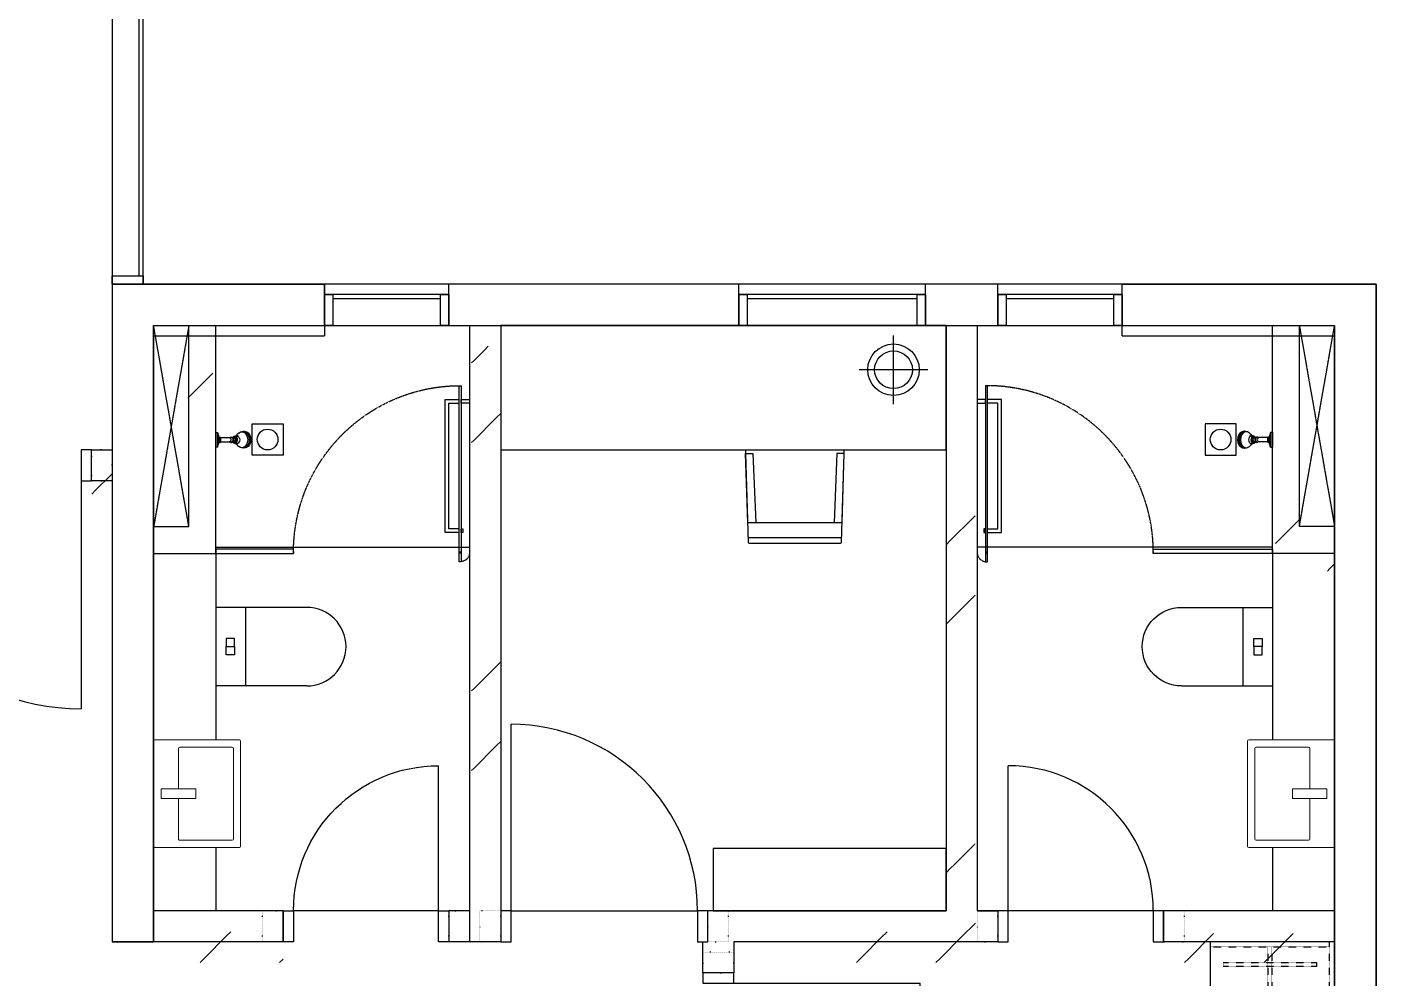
# Model space of a CAD drawing. Header units: millimetres. Extents: x -12551121 to 353735, y 112272 to 285506.
# Drawn here: x 115231 to 121742, y 142701 to 147293 of the extents above; entities that cross this region are included whole.
import ezdxf

# ---------------------------------------------------------------- set-up
doc = ezdxf.new("R2010")
doc.units = ezdxf.units.MM
doc.header["$MEASUREMENT"] = 0
for name, pattern in [('TYPE D2$0$TYPE D2$0$DOT2', [3.175, 0, -3.175]), ('TYPE D2$0$TYPE D2$0$HIDDEN', [0.375, 0.25, -0.125]), ('TYPE D2$0$TYPE D2$0$TYPE A_450SQFT$0$ABOVE', [0.4, 0.2, -0.2]), ('TYPE D2$0$TYPE D2$0$TYPE D_662SQFT$0$DASHED2', [9.525, 6.35, -3.175])]:
    doc.linetypes.add(name, pattern=pattern)
for name, color, linetype in [('AM-WINDOW', 4, 'Continuous'), ('SHEARWALL L9-L28', 4, 'Continuous'), ('TYPE D2$0$TYPE D2$0$AM-BWK', 1, 'Continuous'), ('TYPE D2$0$TYPE D2$0$AM-DOOR', 4, 'Continuous'), ('TYPE D2$0$TYPE D2$0$AM-DROP LINE', 7, 'Continuous'), ('TYPE D2$0$TYPE D2$0$AM-FURNITURE', 9, 'Continuous'), ('TYPE D2$0$TYPE D2$0$AM-LOW WALL', 2, 'Continuous'), ('TYPE D2$0$TYPE D2$0$AM-RC-BEAM-SLAB-WALL', 3, 'Continuous'), ('TYPE D2$0$TYPE D2$0$AM-SANITARY', 4, 'Continuous'), ('TYPE D2$0$TYPE D2$0$AM-TILES HATCH', 8, 'Continuous'), ('TYPE D2$0$TYPE D2$0$AM-VOID', 8, 'TYPE D2$0$TYPE D2$0$HIDDEN'), ('TYPE D2$0$TYPE D2$0$AM-WINDOW', 4, 'Continuous'), ('TYPE D2$0$TYPE D2$0$TYPE D_662SQFT$0$A-_DOOR----_E-', 32, 'Continuous')]:
    doc.layers.add(name, color=color, linetype=linetype)
for name, color, linetype, lineweight in [('TYPE D2$0$TYPE D2$0$AM-SANI', 4, 'Continuous', 9), ('WALL-FILL-1', 9, 'Continuous', 9), ('WALL-FILL-2', 7, 'Continuous', 9)]:
    doc.layers.add(name, color=color, linetype=linetype, lineweight=lineweight)
pattern_1 = [(45, (4847680.4, 2641064.6), (-791.9596, 791.9596), []), (45, (4847680.4, 2642264.6), (-791.9596, 791.9596), [])]

# ---------------------------------------------------------------- blocks, each defined once
blk = doc.blocks.new('*U163')
at = {"color": 1}
for points in [[(280583.8, 238596.5), (280623.8, 238596.5), (280623.8, 238746.5), (280583.8, 238746.5)], [(280583.8, 238746.5), (282083.8, 238746.5), (282083.8, 238596.5), (280583.8, 238596.5)], [(282043.8, 238596.5), (282083.8, 238596.5), (282083.8, 238746.5), (282043.8, 238746.5)]]:
    blk.add_lwpolyline(points, close=True, dxfattribs=at)
blk.add_lwpolyline([(280623.8, 238726.5), (282043.8, 238726.5)], dxfattribs=at)
blk = doc.blocks.new('*U104')
blk.add_line((50, 75), (50, 975))
for points in [[(0, -75), (50, -75), (50, 75), (0, 75)], [(950, -75), (1000, -75), (1000, 75), (950, 75)]]:
    blk.add_lwpolyline(points, close=True)
blk.add_arc((50, 75), 900, 0, 90)
at = {"layer": 'DefPoints', "linetype": 'TYPE D2$0$TYPE D2$0$DOT2'}
for points in [[(-100, -75), (0, -75), (0, 75), (-100, 75)], [(1000, -75), (1100, -75), (1100, 75), (1000, 75)]]:
    blk.add_lwpolyline(points, close=True, dxfattribs=at)
blk = doc.blocks.new('*U105')
blk.add_line((50, 75), (50, 775))
for points in [[(0, -75), (50, -75), (50, 75), (0, 75)], [(750, -75), (800, -75), (800, 75), (750, 75)]]:
    blk.add_lwpolyline(points, close=True)
blk.add_arc((50, 75), 700, 0, 90)
at = {"layer": 'DefPoints', "linetype": 'TYPE D2$0$TYPE D2$0$DOT2'}
for points in [[(-100, -75), (0, -75), (0, 75), (-100, 75)], [(800, -75), (900, -75), (900, 75), (800, 75)]]:
    blk.add_lwpolyline(points, close=True, dxfattribs=at)
blk = doc.blocks.new('TYPE D2$0$TYPE D2$0$TYPE A_450SQFT$0$A$C52870461')
at = {"layer": 'TYPE D2$0$TYPE D2$0$AM-SANITARY'}
for points in [[(-188.9, 456.7), (-188.9, 1.5)], [(190.3, 440.4), (190.3, 1.5)], [(-188.9, 145), (190.3, 145)], [(-188.9, 1.5), (190.3, 1.5)]]:
    blk.add_lwpolyline(points, dxfattribs=at)
for points in [[(-39.3, 51.5), (0.7, 51.5), (0.7, 91.5), (-39.3, 91.5)], [(40.7, 51.5), (0.7, 51.5), (0.7, 91.5), (40.7, 91.5)]]:
    blk.add_lwpolyline(points, close=True, dxfattribs=at)
blk.add_arc((0.7, 440.4), 189.6, 0, 180, dxfattribs=at)
blk = doc.blocks.new('TYPE D2$0$TYPE D2$0$SH_1')
for p, q in [((-41, 133.4), (-41, 136.2)), ((-39, 126.3), (-39, 133.4)), ((-17.5, 91.4), (-17.5, 103)), ((-12.5, 73.3), (-12.5, 76.8)), ((-10.5, 66.2), (-12.3, 71.6)), ((-10.5, 23), (-10.5, 66.2)), ((-10, 82.1), (-10, 86.7)), ((10, 82.1), (10, 86.7)), ((10.5, 66.2), (12.3, 71.6)), ((10.5, 23), (10.5, 66.2)), ((12.5, 73.3), (12.5, 76.8)), ((17.5, 91.4), (17.5, 103)), ((-35, 9), (-12.5, 15)), ((-35, 0), (-35, 9)), ((-35, 9), (35, 9)), ((-35, 0), (35, 0)), ((-12.5, 21), (-10.5, 23)), ((-12.5, 15), (-12.5, 21)), ((-12.5, 15), (12.5, 15)), ((-10.5, 23), (10.5, 23)), ((-6, 15), (-6, 20)), ((6, 15), (6, 20)), ((12.5, 21), (10.5, 23)), ((12.5, 15), (12.5, 21)), ((35, 9), (12.5, 15)), ((35, 9), (35, 0))]:
    blk.add_line(p, q)
for centre, radius, start, end in [((46.1, 169.9), 98.1, 217.32337, 227.29745), ((-24, 100.7), 6.84, 18.88867, 71.20302), ((24, 100.7), 6.84, 108.79698, 161.11133), ((-46.1, 169.9), 98.1, 312.70255, 322.67663), ((-16.1, -23.8), 45, 77.05963, 85.44805), ((0, 2.5), 18.5, 71.07536, 108.92464), ((16.1, -23.8), 45, 94.55195, 102.94037)]:
    blk.add_arc(centre, radius, start, end)
at = {"extrusion": (0, 0, -1)}
for centre, major_axis, ratio, start_param, end_param in [((0, 133.4), (-41, 0), 0.707107, -0.313631, 3.455224), ((0, 126.3), (-39, 0), 0.707107, -0.613045, 3.754638), ((0, 136.2), (41, 0), 0.707107, 3.141593, 6.283185), ((0, 133.4), (39, 0), 0.707107, 3.141593, 6.283185), ((0, 141.1), (-39, 0), 0.707107, 0.204724, 2.936869), ((0, 108.6), (-25.5, 0), 0.707107, -0.814442, -0.642639), ((0, 91.4), (17.5, 0), 0.707107, 2.219365, 7.205413), ((0, 103), (17.5, 0), 0.707107, 3.141593, 6.283185), ((0, 89.7), (13.5, 0), 0.709219, 2.325333, 7.099445), ((0, 73.3), (12.5, 0), 0.707107, 2.873787, 6.550991), ((0, 76.8), (12.5, 0), 0.707107, 3.141593, 6.283185), ((0, 66.2), (10.5, 0), 0.673435, 3.141593, 6.283185), ((0, 86.7), (10, 0), 0.707107, 3.141593, 6.283185), ((0, 108.6), (-25.5, 0), 0.707107, 3.784232, 3.956034)]:
    blk.add_ellipse(centre, major_axis=major_axis, ratio=ratio, start_param=start_param, end_param=end_param, dxfattribs=at)
blk = doc.blocks.new('TYPE D2$0$TYPE D2$0$A$C43EC560F')
at = {"layer": 'TYPE D2$0$TYPE D2$0$AM-SANI'}
for p, q in [((0, 514), (0, 6)), ((414, 520), (6, 520)), ((120, 479), (120, 284)), ((379, 485), (126, 485)), ((385, 41), (385, 479)), ((420, 6), (420, 514)), ((37, 282), (37, 275.6)), ((39, 284), (201.7, 284)), ((203.7, 238), (203.7, 282)), ((37, 244.4), (37, 238)), ((39, 236), (201.7, 236)), ((70.1, 236), (71.6, 236)), ((120, 236), (120, 41)), ((126, 35), (379, 35)), ((6, 0), (414, 0))]:
    blk.add_line(p, q, dxfattribs=at)
blk.add_lwpolyline([(37, 275.6), (37, 244.4)], dxfattribs=at)
for centre, radius, start, end in [((6, 514), 6, 90, 180), ((126, 479), 6, 90, 180), ((379, 479), 6, 0, 90), ((414, 514), 6, 0, 90), ((39, 282), 2, 90, 180), ((201.7, 282), 1.99, 359.78647, 89.78486), ((39, 238), 2, 180, 270), ((201.7, 238), 1.99, 270.21514, 0.21353), ((6, 6), 6, 180, 270), ((126, 41), 6, 180, 270), ((379, 41), 6, 270, 0), ((414, 6), 6, 270, 0)]:
    blk.add_arc(centre, radius, start, end, dxfattribs=at)
for points in [[(70.6, 284), (70.9, 284), (71.4, 284), (72.7, 284), (74.5, 284), (76.5, 284), (78.3, 284), (79.4, 284), (79.7, 284)], [(70.6, 236), (70.9, 236), (71.4, 236), (72.7, 236), (74.5, 236), (76.5, 236), (78.3, 236), (79.4, 236), (79.7, 236)]]:
    blk.add_open_spline(points, degree=3, knots=[0, 0, 0, 0, 0.170042, 0.387138, 0.569985, 0.748798, 0.931358, 1, 1, 1, 1], dxfattribs=at)
blk = doc.blocks.new('*U106')
at = {"layer": 'TYPE D2$0$TYPE D2$0$TYPE D_662SQFT$0$A-_DOOR----_E-', "color": 9}
for p, q in [((0, 0), (0, -10)), ((850, 0), (850, -10))]:
    blk.add_line(p, q, dxfattribs=at)
at = {"layer": 'TYPE D2$0$TYPE D2$0$TYPE D_662SQFT$0$A-_DOOR----_E-', "color": 8}
for p, q in [((50, -5), (40, -5)), ((45, -10), (45, 0))]:
    blk.add_line(p, q, dxfattribs=at)
at = {"layer": 'TYPE D2$0$TYPE D2$0$TYPE D_662SQFT$0$A-_DOOR----_E-', "color": 4}
blk.add_lwpolyline([(50, -50), (50, 800), (40, 800), (40, -50), (50, -50)], dxfattribs=at)
at = {"layer": 'TYPE D2$0$TYPE D2$0$TYPE D_662SQFT$0$A-_DOOR----_E-', "color": 8}
for points in [[(40, 734), (0, 734), (0, 716), (40, 716), (40, 734)], [(50, 91), (118, 91), (118, 734), (50, 734)], [(50, 109), (100, 109), (100, 716), (50, 716)], [(40, 109), (32, 109), (32, 91), (40, 91), (40, 109)]]:
    blk.add_lwpolyline(points, dxfattribs=at)
at = {"layer": 'TYPE D2$0$TYPE D2$0$TYPE D_662SQFT$0$A-_DOOR----_E-', "color": 8, "linetype": 'TYPE D2$0$TYPE D2$0$TYPE D_662SQFT$0$DASHED2', "ltscale": 0.1}
blk.add_arc((45, -5), 805, 0, 90, dxfattribs=at)
at = {"layer": 'TYPE D2$0$TYPE D2$0$TYPE D_662SQFT$0$A-_DOOR----_E-', "color": 8, "linetype": 'TYPE D2$0$TYPE D2$0$TYPE D_662SQFT$0$DASHED2', "ltscale": 0.05}
blk.add_arc((45, -5), 45, 180, 270, dxfattribs=at)
blk = doc.blocks.new('*U49')
blk.add_line((50, 75), (50, 1175))
for points in [[(0, -75), (50, -75), (50, 75), (0, 75)], [(1150, -75), (1200, -75), (1200, 75), (1150, 75)]]:
    blk.add_lwpolyline(points, close=True)
blk.add_arc((50, 75), 1100, 0, 90)
at = {"layer": 'DefPoints', "linetype": 'TYPE D2$0$TYPE D2$0$DOT2'}
for points in [[(-100, -75), (0, -75), (0, 75), (-100, 75)], [(1200, -75), (1300, -75), (1300, 75), (1200, 75)]]:
    blk.add_lwpolyline(points, close=True, dxfattribs=at)
blk = doc.blocks.new('*U54')
for points in [[(280583.7531, 238596.4725), (280623.7531, 238596.4725), (280623.7531, 238746.4725), (280583.7531, 238746.4725)], [(280583.7531, 238746.4725), (281483.7531, 238746.4725), (281483.7531, 238596.4725), (280583.7531, 238596.4725)], [(281443.7531, 238596.4725), (281483.7531, 238596.4725), (281483.7531, 238746.4725), (281443.7531, 238746.4725)]]:
    blk.add_lwpolyline(points, close=True)
blk.add_lwpolyline([(280623.7531, 238726.4725), (281443.7531, 238726.4725)])
blk = doc.blocks.new('*U107')
for points in [[(280583.7531, 238596.4725), (280623.7531, 238596.4725), (280623.7531, 238746.4725), (280583.7531, 238746.4725)], [(280583.7531, 238746.4725), (281183.7531, 238746.4725), (281183.7531, 238596.4725), (280583.7531, 238596.4725)], [(281143.7531, 238596.4725), (281183.7531, 238596.4725), (281183.7531, 238746.4725), (281143.7531, 238746.4725)]]:
    blk.add_lwpolyline(points, close=True)
blk.add_lwpolyline([(280623.7531, 238726.4725), (281143.7531, 238726.4725)])
blk = doc.blocks.new('*U56')
at = {"layer": 'TYPE D2$0$TYPE D2$0$AM-FURNITURE', "linetype": 'TYPE D2$0$TYPE D2$0$TYPE A_450SQFT$0$ABOVE'}
for p, q in [((-235, 0), (-235, 575)), ((1715, 575), (1715, 0))]:
    blk.add_line(p, q, dxfattribs=at)
at = {"layer": 'TYPE D2$0$TYPE D2$0$AM-FURNITURE', "color": 251, "linetype": 'TYPE D2$0$TYPE D2$0$TYPE A_450SQFT$0$ABOVE'}
for p, q in [((-235, 297.5), (1715, 297.5)), ((-235, 277.5), (1715, 277.5))]:
    blk.add_line(p, q, dxfattribs=at)
at = {"layer": 'TYPE D2$0$TYPE D2$0$AM-FURNITURE', "flags": 128}
for points in [[(-260, 600), (-260, 0)], [(-260, 600), (1740, 600)], [(-260, 600), (1740, 600)], [(1740, 0), (1740, 600)], [(-260, 0), (1740, 0)]]:
    blk.add_lwpolyline(points, dxfattribs=at)
at = {"layer": 'TYPE D2$0$TYPE D2$0$AM-FURNITURE', "linetype": 'TYPE D2$0$TYPE D2$0$TYPE A_450SQFT$0$ABOVE', "flags": 128}
blk.add_lwpolyline([(1740, 575), (-260, 575)], dxfattribs=at)
at = {"layer": 'TYPE D2$0$TYPE D2$0$AM-FURNITURE', "color": 251, "linetype": 'TYPE D2$0$TYPE D2$0$TYPE A_450SQFT$0$ABOVE'}
for points in [[(-160, 512.8), (-140, 512.8), (-140, 62.2), (-160, 62.2)], [(-10, 512.8), (10, 512.8), (10, 62.2), (-10, 62.2)], [(115, 512.8), (135, 512.8), (135, 62.2), (115, 62.2)], [(190, 512.8), (210, 512.8), (210, 62.2), (190, 62.2)], [(290, 512.8), (310, 512.8), (310, 62.2), (290, 62.2)], [(415, 512.8), (435, 512.8), (435, 62.2), (415, 62.2)], [(490, 512.8), (510, 512.8), (510, 62.2), (490, 62.2)], [(590, 512.8), (610, 512.8), (610, 62.2), (590, 62.2)], [(715, 512.8), (735, 512.8), (735, 62.2), (715, 62.2)], [(790, 512.8), (810, 512.8), (810, 62.2), (790, 62.2)], [(890, 512.8), (910, 512.8), (910, 62.2), (890, 62.2)], [(1015, 512.8), (1035, 512.8), (1035, 62.2), (1015, 62.2)], [(1090, 512.8), (1110, 512.8), (1110, 62.2), (1090, 62.2)], [(1415, 512.8), (1395, 512.8), (1395, 62.2), (1415, 62.2)], [(1590, 512.8), (1570, 512.8), (1570, 62.2), (1590, 62.2)], [(1665, 512.8), (1645, 512.8), (1645, 62.2), (1665, 62.2)]]:
    blk.add_lwpolyline(points, close=True, dxfattribs=at)
blk = doc.blocks.new('TYPE D2')
at = {"layer": 'TYPE D2$0$TYPE D2$0$AM-BWK'}
for points in [[(2700, 3075), (2700, 3225), (2850, 3225), (2850, 3075)], [(-200, 3075), (625, 3075)], [(625, 2925), (625, 3075)], [(1425, 3075), (2700, 3075)], [(1425, 2925), (1425, 3075)], [(3825, 100), (3825, 3075)], [(3825, 3075), (4075, 3075)], [(3975, 100), (3975, 3075)], [(4075, 2925), (4075, 3075)], [(4875, 3075), (5500, 3075)], [(4875, 2925), (4875, 3075)], [(-200, 2925), (625, 2925)], [(1425, 2925), (1525, 2925)], [(1525, 2925), (1425, 2925)], [(1525, 100), (1525, 2925)], [(1675, 100), (1675, 2925)], [(1675, 2925), (2825, 2925)], [(3975, 2925), (4075, 2925)], [(4875, 2925), (5500, 2925)], [(-200, 1200), (100, 1200), (100, 100)], [(5500, 1200), (5200, 1200), (5200, 100)], [(-200, 1070), (-30, 1070), (-30, 100)], [(5500, 1070), (5330, 1070), (5330, 100)], [(5700, 850), (5800, 850), (5800, 700), (5700, 700)]]:
    blk.add_lwpolyline(points, dxfattribs=at)
at = {"layer": 'TYPE D2$0$TYPE D2$0$AM-DROP LINE'}
for points in [[(675, 2925), (1375, 2925)], [(4125, 2925), (4825, 2925)], [(100, 1170), (1525, 1170)], [(5200, 1170), (3975, 1170)]]:
    blk.add_lwpolyline(points, dxfattribs=at)
at = {"layer": 'TYPE D2$0$TYPE D2$0$AM-FURNITURE'}
for p, q in [((1928.9, 478.9), (1928.9, 147.2)), ((1763, 313.1), (2094.8, 313.1))]:
    blk.add_line(p, q, dxfattribs=at)
for points in [[(1675, 2925), (1675, 2625), (2800, 2625), (2800, 2925)], [(3825, 700), (1675.3, 700), (1675.3, 100), (3825, 100)]]:
    blk.add_lwpolyline(points, close=True, dxfattribs=at)
blk.add_lwpolyline([(2643.4, 700), (2643.5, 718), (2630.1, 1145.7, 0.405093), (2625.6, 1150), (2184.4, 1150, 0.405093), (2179.9, 1145.7), (2166.5, 718), (2166.5, 700)], format="xyb", dxfattribs=at)
for points in [[(2630, 1122.9), (2180, 1122.9)], [(2177.4, 1050.9), (2166.5, 718), (2202.5, 718), (2216, 1050.9)], [(2632.7, 1050.9), (2177.4, 1050.8)], [(2632.7, 1050.9), (2643.5, 718), (2607.5, 718), (2594, 1050.9)]]:
    blk.add_lwpolyline(points, dxfattribs=at)
for radius in [124.4, 91.2]:
    blk.add_circle((1928.9, 313.1), radius, dxfattribs=at)
at = {"layer": 'TYPE D2$0$TYPE D2$0$AM-LOW WALL'}
for points in [[(100, 2620), (100, 2925)], [(5200, 2620), (5200, 2925)], [(100, 1200), (100, 2100)], [(5200, 1200), (5200, 2100)], [(825, -100), (1425, -100)], [(1775, -100), (2675, -100)], [(4075, -100), (4675, -100)]]:
    blk.add_lwpolyline(points, dxfattribs=at)
at = {"layer": 'TYPE D2$0$TYPE D2$0$AM-RC-BEAM-SLAB-WALL'}
for points in [[(-200, 100), (-200, 8275), (-400, 8275), (-400, -100)], [(5500, 3075), (5700, 3075)], [(5500, 3075), (5500, 100)], [(5700, -100), (5700, 3075)], [(825, 100), (-200, 100)], [(825, 100), (825, -100)], [(1775, 100), (1425, 100)], [(1425, 100), (1425, -100)], [(1775, 100), (1775, -100)], [(4075, 100), (2675, 100)], [(2675, 100), (2675, -100)], [(4075, 100), (4075, -100)], [(4635, 100), (4115, 100)], [(5500, 100), (4675, 100)], [(4675, 100), (4675, -100)], [(-400, -100), (825, -100)], [(1425, -100), (1775, -100)], [(2675, -100), (4075, -100)], [(4675, -100), (5700, -100)]]:
    blk.add_lwpolyline(points, dxfattribs=at)
at = {"layer": 'TYPE D2$0$TYPE D2$0$AM-SANITARY'}
for points in [[(100, 1180), (100, 1200), (675, 1200), (675, 1180)], [(5200, 1180), (5200, 1200), (4825, 1200), (4825, 1180)], [(425, 575), (425, 725), (275, 725), (275, 575)], [(4875, 575), (4875, 725), (5025, 725), (5025, 575)]]:
    blk.add_lwpolyline(points, close=True, dxfattribs=at)
for centre in [(350, 650), (4950, 650)]:
    blk.add_circle(centre, 50, dxfattribs=at)
at = {"layer": 'TYPE D2$0$TYPE D2$0$AM-TILES HATCH'}
for points in [[(3775, 2925), (2875, 2925)], [(4875, 2925), (5025, 2925)]]:
    blk.add_lwpolyline(points, dxfattribs=at)
at = {"layer": 'TYPE D2$0$TYPE D2$0$AM-VOID'}
for points in [[(-30, 100), (-200, 1070)], [(-30, 1070), (-200, 100)], [(5330, 100), (5500, 1070)], [(5330, 1070), (5500, 100)]]:
    blk.add_lwpolyline(points, dxfattribs=at)
at = {"layer": 'TYPE D2$0$TYPE D2$0$AM-DOOR'}
for name, p, rotation in [('*U104', (2775, 3225), 90), ('*U105', (1425, 3000), 180), ('*U104', (3825, 3000), 180), ('*U106', (1525, 1190), 180)]:
    blk.add_blockref(name, p, dxfattribs=dict(at, rotation=rotation))
at = {"layer": 'TYPE D2$0$TYPE D2$0$AM-DOOR', "xscale": -1, "rotation": 180}
for name, p in [('*U105', (4075, 3000)), ('*U106', (3975, 1190))]:
    blk.add_blockref(name, p, dxfattribs=at)
at = {"layer": 'TYPE D2$0$TYPE D2$0$AM-DOOR'}
blk.add_blockref('*U49', (5800, 775), dxfattribs=at)
at = {"layer": 'TYPE D2$0$TYPE D2$0$AM-FURNITURE', "rotation": 90}
blk.add_blockref('*U56', (400, 3335), dxfattribs=at)
at = {"layer": 'TYPE D2$0$TYPE D2$0$AM-SANITARY', "xscale": -1}
for name, p, rotation in [('TYPE D2$0$TYPE D2$0$A$C43EC560F', (-200, 2620), 180), ('TYPE D2$0$TYPE D2$0$SH_1', (100, 651.1), 270)]:
    blk.add_blockref(name, p, dxfattribs=dict(at, rotation=rotation))
at = {"layer": 'TYPE D2$0$TYPE D2$0$AM-SANITARY'}
for name, p, rotation in [('TYPE D2$0$TYPE D2$0$A$C43EC560F', (5500, 2620), 180), ('TYPE D2$0$TYPE D2$0$SH_1', (5200, 651.1), 90)]:
    blk.add_blockref(name, p, dxfattribs=dict(at, rotation=rotation))
at = {"layer": 'TYPE D2$0$TYPE D2$0$AM-SANITARY', "extrusion": (-2.39995e-26, -2.25628e-38, -1), "zscale": -1, "rotation": 90}
blk.add_blockref('TYPE D2$0$TYPE D2$0$TYPE A_450SQFT$0$A$C52870461', (-98.5, 1649.3), dxfattribs=at)
at = {"layer": 'TYPE D2$0$TYPE D2$0$AM-SANITARY', "extrusion": (2.39995e-26, -2.25628e-38, -1), "xscale": -1, "zscale": -1, "rotation": 270}
blk.add_blockref('TYPE D2$0$TYPE D2$0$TYPE A_450SQFT$0$A$C52870461', (-5201.5, 1649.3), dxfattribs=at)
at = {"layer": 'TYPE D2$0$TYPE D2$0$AM-WINDOW', "xscale": -1, "rotation": 180}
for name, p in [('*U107', (-279758.8, 238696.5)), ('*U54', (-278808.8, 238696.5)), ('*U107', (-276508.8, 238696.5))]:
    blk.add_blockref(name, p, dxfattribs=at)
blk = doc.blocks.new('*U167')
at = {"color": 1}
for points in [[(280583.8, 238596.5), (280623.8, 238596.5), (280623.8, 238746.5), (280583.8, 238746.5)], [(280583.8, 238746.5), (282083.8, 238746.5), (282083.8, 238596.5), (280583.8, 238596.5)], [(282043.8, 238596.5), (282083.8, 238596.5), (282083.8, 238746.5), (282043.8, 238746.5)]]:
    blk.add_lwpolyline(points, close=True, dxfattribs=at)
blk.add_lwpolyline([(280623.8, 238726.5), (282043.8, 238726.5)], dxfattribs=at)
blk = doc.blocks.new('riser')
at = {"layer": 'WALL-FILL-1'}
h = blk.add_hatch(dxfattribs=at)
h.set_pattern_fill('FP_1', color=251, style=0, pattern_type=2)
h.set_pattern_definition(pattern_1)
h.paths.add_polyline_path([(37951.7, -61077.5), (37961.7, -61077.5), (37961.7, -60112.5), (37951.7, -60112.5), (37951.7, -61007.3)])
h = blk.add_hatch(dxfattribs=at)
h.set_pattern_fill('FP_1', color=251, style=0, pattern_type=2)
h.set_pattern_definition(pattern_1)
h.paths.add_polyline_path([(39351.7, -62937.5), (39351.7, -62664.4), (39351.7, -60112.5), (39211.7, -60112.5), (39211.7, -60132.5), (39331.7, -60132.5), (39331.7, -62937.5)])
h = blk.add_hatch(dxfattribs=at)
h.set_pattern_fill('FP_1', color=251, style=0, pattern_type=2)
h.set_pattern_definition(pattern_1)
h.paths.add_polyline_path([(39211.7, -62937.5), (39221.7, -62937.5), (39221.7, -60132.5), (39211.7, -60132.5), (39211.7, -62937.5)])
h = blk.add_hatch(dxfattribs=at)
h.set_pattern_fill('FP_1', color=251, style=0, pattern_type=2)
h.set_pattern_definition(pattern_1)
h.paths.add_polyline_path([(41501.7, -62937.5), (41521.7, -62936.9), (41521.7, -60132.5), (41641.7, -60132.5), (41641.5, -60112.5), (41501.7, -60112.5), (41501.7, -62937.5)])
h = blk.add_hatch(dxfattribs=at)
h.set_pattern_fill('FP_1', color=251, style=0, pattern_type=2)
h.set_pattern_definition(pattern_1)
h.paths.add_polyline_path([(41631.7, -62947.5), (41641.7, -62945.7), (41641.7, -62937.5), (41636.7, -62942.5)])
h.paths.add_polyline_path([(41641.7, -62937.4), (41641.7, -61201), (41631.7, -61201), (41640.2, -62664.4)])
h.paths.add_polyline_path([(41631.7, -61189), (41641.7, -61189), (41641.7, -60132.5), (41631.7, -60132.5), (41631.7, -60919.9)])
h = blk.add_hatch(dxfattribs=at)
h.set_pattern_fill('FP_1', color=251, style=0, pattern_type=2)
h.set_pattern_definition(pattern_1)
h.paths.add_polyline_path([(43091.7, -61197.5), (43101.7, -61197.5), (43101.7, -60112.5), (43091.7, -60112.5), (43091.7, -61189.3)])
h = blk.add_hatch(dxfattribs=at)
h.set_pattern_fill('FP_1', color=251, style=0, pattern_type=2)
h.set_pattern_definition(pattern_1)
h.paths.add_polyline_path([(36176.7, -60787.5), (36176.7, -60712.5), (35776.7, -60712.5), (35776.7, -60732.5), (36156.7, -60732.5), (36156.7, -60787.5), (36174.7, -60787.5)])
h.paths.add_polyline_path([(37378.7, -60787.5), (37396.7, -60787.5), (37396.7, -60732.5), (37476.7, -60732.5), (37476.7, -60712.5), (37376.7, -60712.5), (37376.7, -60787.5)])
h = blk.add_hatch(dxfattribs=at)
h.set_pattern_fill('FP_1', color=251, style=0, pattern_type=2)
h.set_pattern_definition(pattern_1)
h.paths.add_polyline_path([(35676.7, -60862.5), (36174.7, -60860.5), (36174.7, -60787.5), (36156.7, -60787.5), (36156.7, -60842.5), (35646.7, -60842.5), (35646.7, -60862.5)])
h.paths.add_polyline_path([(37474.9, -60860.5), (37476.7, -60860.5), (37476.7, -60842.5), (37396.7, -60842.5), (37396.7, -60787.5), (37378.7, -60787.5), (37378.7, -60860.5), (37427.4, -60860.5)])
h = blk.add_hatch(dxfattribs=at)
h.set_pattern_fill('FP_1', color=251, style=0, pattern_type=2)
h.set_pattern_definition(pattern_1)
h.paths.add_polyline_path([(37476.7, -60862.5), (37474.9, -60860.5), (37378.7, -60860.5), (37378.7, -60862.5), (37426.7, -60862.5)])
h.paths.add_polyline_path([(36174.7, -60862.5), (36176.7, -60860.5), (36174.7, -60860.5), (36156.7, -60862.5)])
h = blk.add_hatch(dxfattribs=at)
h.set_pattern_fill('FP_1', color=251, style=0, pattern_type=2)
h.set_pattern_definition(pattern_1)
h.paths.add_polyline_path([(37841.7, -61197.5), (37925.7, -61197.5), (37961.7, -61189), (37676.7, -61187.5), (37676.7, -61197.5), (37759, -61197.5)])
h = blk.add_hatch(dxfattribs=at)
h.set_pattern_fill('FP_1', color=251, style=0, pattern_type=2)
h.set_pattern_definition(pattern_1)
h.paths.add_polyline_path([(37841.7, -61188.4), (37841.7, -61187.5), (37810.3, -61188.2)])
h = blk.add_hatch(dxfattribs=at)
h.set_pattern_fill('FP_1', color=251, style=0, pattern_type=2)
h.set_pattern_definition(pattern_1)
h.paths.add_polyline_path([(37961.7, -61189), (37961.6, -61187.5), (37958.5, -61189)])
h = blk.add_hatch(dxfattribs=at)
h.set_pattern_fill('FP_1', color=251, style=0, pattern_type=2)
h.set_pattern_definition(pattern_1)
h.paths.add_polyline_path([(43211.7, -61197.5), (43376.7, -61197.5), (43376.7, -61187.5), (43101.7, -61187.5), (43101.7, -61197.5)])
h = blk.add_hatch(dxfattribs=at)
h.set_pattern_fill('FP_1', color=251, style=0, pattern_type=2)
h.set_pattern_definition(pattern_1)
h.paths.add_polyline_path([(41631.7, -62947.5), (41641.7, -62937.4), (41631.7, -61356), (41631.7, -62937.5)])
h = blk.add_hatch(dxfattribs=at)
h.set_pattern_fill('FP_1', color=251, style=0, pattern_type=2)
h.set_pattern_definition(pattern_1)
h.paths.add_polyline_path([(38299.7, -63012.5), (38299.7, -62939.5), (37676.7, -62939.5), (37676.7, -62957.5), (38281.7, -62957.5), (38281.7, -63012.5)])
h.paths.add_polyline_path([(39356.7, -63012.5), (39374.7, -63012.5), (39374.7, -62939.5), (39103.7, -62939.5), (39103.7, -63012.5), (39121.7, -63012.5), (39121.7, -62957.5), (39356.7, -62957.5)])
h.paths.add_polyline_path([(40296.7, -62957.5), (41501.7, -62947.7), (41501.7, -62957.5), (41521.7, -62957.5), (41521.6, -62939.5), (40278.7, -62939.5)])
h.paths.add_polyline_path([(40278.7, -63012.5), (40296.7, -63012.5), (40296.7, -62957.5)])
h = blk.add_hatch(dxfattribs=at)
h.set_pattern_fill('FP_1', color=251, style=0, pattern_type=2)
h.set_pattern_definition(pattern_1)
h.paths.add_polyline_path([(39101.7, -63012.5), (39103.7, -63012.5), (39103.7, -62939.5), (39101.7, -62939.6), (39101.7, -63009.4)])
h.paths.add_polyline_path([(39376.7, -63012.5), (39374.7, -62937.5), (39374.7, -62939.5), (39374.7, -63012.5)])
h.paths.add_polyline_path([(38299.7, -63012.5), (38301.7, -63012.5), (38299.7, -62937.5), (38299.7, -62939.5), (38299.7, -62982.5)])
h = blk.add_hatch(dxfattribs=at)
h.set_pattern_fill('FP_1', color=251, style=0, pattern_type=2)
h.set_pattern_definition(pattern_1)
h.paths.add_polyline_path([(40296.7, -62957.5), (41501.7, -62957.5), (41501.7, -62947.7), (40476.7, -62956)])
h.paths.add_polyline_path([(40278.7, -63012.5), (40296.7, -62957.5), (40278.7, -62939.5), (40278.7, -62957.8)])
h = blk.add_hatch(dxfattribs=at)
h.set_pattern_fill('FP_1', color=251, style=0, pattern_type=2)
h.set_pattern_definition(pattern_1)
h.paths.add_polyline_path([(41711.7, -63012.5), (41721.7, -63012.5), (41721.7, -62947.5), (41631.7, -62947.5), (41633.6, -62957.5), (41711.7, -62957.5), (41711.7, -62982.5)])
h.paths.add_polyline_path([(42551.7, -63012.5), (42551.7, -62957.5), (43376.7, -62957.5), (43376.7, -62947.5), (42541.7, -62947.5), (42541.7, -63012.5)])
h = blk.add_hatch(dxfattribs=at)
h.set_pattern_fill('FP_1', color=251, style=0, pattern_type=2)
h.set_pattern_definition(pattern_1)
h.paths.add_polyline_path([(38036.9, -63087.5), (38301.7, -63087.5), (38299.7, -63012.5), (38281.7, -63012.5), (38281.7, -63067.5), (37676.7, -63067.5), (37676.7, -63087.5), (37971.7, -63087.5)])
h.paths.add_polyline_path([(39101.7, -63087.5), (39376.7, -63087.5), (39374.7, -63012.5), (39356.7, -63012.5), (39356.7, -63067.5), (39121.7, -63067.5), (39121.7, -63012.5), (39101.7, -63012.5), (39101.7, -63067.5)])
h.paths.add_polyline_path([(41501.7, -63087.5), (41576.7, -63087.5), (41576.7, -63067.5), (40296.7, -63067.5), (40456.7, -63087.5), (41398.7, -63087.5)])
h.paths.add_polyline_path([(40276.7, -63087.5), (40296.7, -63067.5), (40296.7, -63012.5), (40276.7, -63013.4), (40276.7, -63068.4)])
h = blk.add_hatch(dxfattribs=at)
h.set_pattern_fill('FP_1', color=251, style=0, pattern_type=2)
h.set_pattern_definition(pattern_1)
h.paths.add_polyline_path([(40276.7, -63012.5), (40278.7, -63012.5), (40276.7, -63006.4)])
h = blk.add_hatch(dxfattribs=at)
h.set_pattern_fill('FP_1', color=251, style=0, pattern_type=2)
h.set_pattern_definition(pattern_1)
h.paths.add_polyline_path([(43232.4, -63087.5), (43376.7, -63087.5), (43376, -63067.5), (42551.7, -63067.5), (42551.7, -63012.5), (42531.7, -63012.5), (42531.7, -63087.5), (43041.4, -63087.5)])
h.paths.add_polyline_path([(41651.7, -63087.5), (41731.7, -63085.9), (41731.7, -63012.5), (41711.7, -63012.5), (41711.7, -63067.5), (41576.7, -63067.5), (41576.7, -63087.5), (41642.6, -63087.5)])
h = blk.add_hatch(dxfattribs=at)
h.set_pattern_fill('FP_1', color=251, style=0, pattern_type=2)
h.set_pattern_definition(pattern_1)
h.paths.add_polyline_path([(40328.7, -63087.5), (40456.7, -63087.5), (40296.7, -63067.5), (40276.7, -63087.5), (40326.7, -63087.5)])
h = blk.add_hatch(dxfattribs=at)
h.set_pattern_fill('FP_1', color=251, style=0, pattern_type=2)
h.set_pattern_definition(pattern_1)
h.paths.add_polyline_path([(40346.7, -64235), (40346.7, -64157.5), (40401.7, -64157.5), (40401.7, -64139.5), (40328.7, -64139.5), (40328.7, -64235)])
h.paths.add_polyline_path([(40401.7, -63235.5), (40401.7, -63217.5), (40346.7, -63217.5), (40346.7, -63087.5), (40328.7, -63087.5), (40328.7, -63235.5), (40349.2, -63235.5)])
h = blk.add_hatch(dxfattribs=at)
h.set_pattern_fill('FP_1', color=251, style=0, pattern_type=2)
h.set_pattern_definition(pattern_1)
h.paths.add_polyline_path([(40456.7, -64235), (40476.7, -64235), (40476.7, -64137.5), (40401.7, -64139.5), (40401.7, -64157.5), (40456.7, -64157.5), (40456.7, -64234.8)])
h.paths.add_polyline_path([(40465.2, -63237.5), (40476.7, -63237.5), (40476.7, -63087.5), (40456.7, -63087.9), (40456.7, -63217.5), (40401.7, -63217.5), (40401.7, -63237.5), (40456.7, -63237.5)])
at = {"layer": 'WALL-FILL-2'}
h = blk.add_hatch(dxfattribs=at)
h.set_pattern_fill('FP_1', color=251, style=0, pattern_type=2)
h.set_pattern_definition(pattern_1)
h.paths.add_polyline_path([(37846.7, -61077.5), (37951.7, -61077.5), (37951.7, -60112.5), (37841.7, -60112.5), (37841.7, -61077.5)])
h = blk.add_hatch(dxfattribs=at)
h.set_pattern_fill('FP_1', color=251, style=0, pattern_type=2)
h.set_pattern_definition(pattern_1)
h.paths.add_polyline_path([(39331.7, -62937.5), (39331.7, -60132.5), (39221.7, -60132.5), (39221.7, -62937.5), (39259.4, -62937.5)])
h = blk.add_hatch(dxfattribs=at)
h.set_pattern_fill('FP_1', color=251, style=0, pattern_type=2)
h.set_pattern_definition(pattern_1)
h.paths.add_polyline_path([(41576.7, -62957.5), (41631.7, -62957.5), (41631.7, -62947.5), (41613.4, -62944.2)])
h.paths.add_polyline_path([(41521.7, -62937.5), (41631.7, -61189), (41631.7, -60132.5), (41521.7, -60132.5), (41521.7, -62936.9)])
h = blk.add_hatch(dxfattribs=at)
h.set_pattern_fill('FP_1', color=251, style=0, pattern_type=2)
h.set_pattern_definition(pattern_1)
h.paths.add_polyline_path([(43211.7, -61187.5), (43211.7, -60112.5), (43101.7, -60112.5), (43101.7, -61187.5)])
h = blk.add_hatch(dxfattribs=at)
h.set_pattern_fill('FP_1', color=251, style=0, pattern_type=2)
h.set_pattern_definition(pattern_1)
h.paths.add_polyline_path([(37396.7, -60842.5), (37476.7, -60842.5), (37476.7, -60732.5), (37396.7, -60732.5), (37396.7, -60787.5)])
h.paths.add_polyline_path([(36156.7, -60842.5), (36156.7, -60732.5), (35756.7, -60732.5), (35756.7, -60842.5), (35897.6, -60842.5)])
h = blk.add_hatch(dxfattribs=at)
h.set_pattern_fill('FP_1', color=251, style=0, pattern_type=2)
h.set_pattern_definition(pattern_1)
h.paths.add_polyline_path([(37951.7, -61187.5), (37971.7, -61187.5), (37971.7, -61077.5), (37676.7, -61077.5), (37676.7, -61187.5), (37866.7, -61187.5)])
h = blk.add_hatch(dxfattribs=at)
h.set_pattern_fill('FP_1', color=251, style=0, pattern_type=2)
h.set_pattern_definition(pattern_1)
h.paths.add_polyline_path([(43232.4, -61187.5), (43376.7, -61187.5), (43376.7, -61077.5), (43211.7, -61077.5), (43211.7, -61187.5)])
h = blk.add_hatch(dxfattribs=at)
h.set_pattern_fill('FP_1', color=251, style=0, pattern_type=2)
h.set_pattern_definition(pattern_1)
h.paths.add_polyline_path([(37951.7, -61189), (37951.7, -61187.5), (37911.7, -61189)])
h = blk.add_hatch(dxfattribs=at)
h.set_pattern_fill('FP_1', color=251, style=0, pattern_type=2)
h.set_pattern_definition(pattern_1)
h.paths.add_polyline_path([(41576.7, -62937.5), (41631.7, -61201), (41521.7, -62937.5)])
h = blk.add_hatch(dxfattribs=at)
h.set_pattern_fill('FP_1', color=251, style=0, pattern_type=2)
h.set_pattern_definition(pattern_1)
h.paths.add_polyline_path([(41576.7, -62957.5), (41613.4, -62944.2), (41631.7, -62947.5), (41631.7, -61201), (41576.7, -62937.5), (41521.7, -62939.5), (41521.7, -62957.5)])
h = blk.add_hatch(dxfattribs=at)
h.set_pattern_fill('FP_1', color=251, style=0, pattern_type=2)
h.set_pattern_definition(pattern_1)
h.paths.add_polyline_path([(41501.7, -63067.5), (41576.7, -63067.5), (41576.7, -62957.5), (40296.7, -62957.5), (40296.7, -63067.5), (41398.7, -63067.5)])
h.paths.add_polyline_path([(37686.7, -63067.5), (38281.7, -63067.5), (38281.7, -62957.5), (37676.7, -62957.5), (37676.7, -63067.5)])
h.paths.add_polyline_path([(39121.7, -63067.5), (39356.7, -63067.5), (39356.7, -62957.5), (39121.7, -62957.5), (39121.7, -63035.8)])
h = blk.add_hatch(dxfattribs=at)
h.set_pattern_fill('FP_1', color=251, style=0, pattern_type=2)
h.set_pattern_definition(pattern_1)
h.paths.add_polyline_path([(43373.2, -63067.5), (43376.7, -63067.5), (43376.7, -62957.5), (42551.7, -62957.5), (42551.7, -63067.5), (43232.4, -63067.5)])
h.paths.add_polyline_path([(41642.5, -63067.5), (41711.7, -63067.5), (41711.7, -62957.5), (41576.7, -62957.5), (41576.7, -63067.5), (41641.7, -63067.5)])
h = blk.add_hatch(dxfattribs=at)
h.set_pattern_fill('FP_1', color=251, style=0, pattern_type=2)
h.set_pattern_definition(pattern_1)
h.paths.add_polyline_path([(40401.7, -64235), (40456.7, -64234.8), (40456.3, -64157.5), (40346.7, -64157.5), (40346.7, -64235)])
h.paths.add_polyline_path([(40346.7, -63217.5), (40456.7, -63217.5), (40456.7, -63087.5), (40346.7, -63087.5), (40346.7, -63100.5)])

msp = doc.modelspace()

# ---------------------------------------------------------------- block references
at = {"layer": 'AM-WINDOW', "color": 1, "extrusion": (0, 0, -1), "zscale": -1, "rotation": 90.00000000000001}
msp.add_blockref('*U163', (122954.3, -134532.3), dxfattribs=at)

# ---------------------------------------------------------------- next in the draw order: block references
at = {"rotation": 180}
msp.add_blockref('TYPE D2', (121342.2, 145951.5), dxfattribs=at)

# ---------------------------------------------------------------- next in the draw order: block references
at = {"layer": 'AM-WINDOW', "color": 1, "extrusion": (0, 0, -1), "zscale": -1, "rotation": 90.00000000000001}
msp.add_blockref('*U167', (122954.3, -134532.3, 0), dxfattribs=at)

# ---------------------------------------------------------------- next in the draw order: block references
at = {"rotation": 180}
msp.add_blockref('TYPE D2', (121342.2, 145951.5, 0), dxfattribs=at)

# ---------------------------------------------------------------- next in the draw order: linework, layer by layer
at = {"layer": 'SHEARWALL L9-L28', "color": 1}
for p, q in [((115642.1, 146051.6, 0), (116667.2, 146051.6, 0)), ((115642.1, 146051.6, 0), (116667.2, 146051.6, 0)), ((115642.1, 146051.6, 0), (116667.2, 146051.6, 0)), ((115642.1, 146051.6, 0), (116667.2, 146051.6, 0)), ((115642.1, 146051.6, 0), (116667.2, 146051.6, 0)), ((115642.1, 146051.6, 0), (116667.2, 146051.6, 0)), ((115642.1, 146051.6, 0), (116667.2, 146051.6, 0)), ((115642.1, 146051.5), (116667.2, 146051.5)), ((115642.1, 146051.5, 0), (116667.2, 146051.5, 0)), ((115642.1, 146051.5, 0), (116667.2, 146051.5, 0)), ((115642.1, 146051.5, 0), (116667.2, 146051.5, 0)), ((115642.1, 146051.5, 0), (116667.2, 146051.5, 0)), ((115642.1, 146051.5, 0), (116667.2, 146051.5, 0)), ((115642.1, 146051.5, 0), (116667.2, 146051.5, 0)), ((115642.1, 146051.5, 0), (115642.1, 142876.4, 0)), ((115642.1, 146051.5, 0), (115642.1, 142876.4, 0)), ((115642.1, 146051.5, 0), (115642.1, 142876.4, 0)), ((115642.1, 146051.5, 0), (115642.1, 142876.4, 0)), ((115642.1, 146051.5, 0), (115642.1, 142876.5, 0)), ((115642.1, 146051.4, 0), (115642.1, 142876.3, 0)), ((115642.1, 146051.4), (115642.1, 142876.3)), ((115642.1, 146051.4, 0), (115642.1, 142876.3, 0)), ((115642.1, 146051.4, 0), (115642.1, 142876.3, 0)), ((115642.1, 146051.4, 0), (115642.1, 142876.4, 0)), ((115642.1, 146051.4, 0), (115642.1, 142876.4, 0)), ((115642.1, 146051.4, 0), (115642.1, 142876.4, 0)), ((115642.1, 146051.4, 0), (115642.1, 142876.4, 0)), ((115642.1, 146051.4, 0), (115642.1, 142876.4, 0)), ((116667.2, 146051.5, 0), (116667.2, 145801.6, 0)), ((116667.2, 146051.5, 0), (116667.2, 145801.6, 0)), ((116667.2, 146051.5, 0), (116667.2, 145801.6, 0)), ((116667.2, 146051.5, 0), (116667.2, 145801.6, 0)), ((116667.2, 146051.5, 0), (116667.2, 145801.6, 0)), ((116667.2, 146051.4, 0), (116667.2, 145801.5, 0)), ((116667.2, 146051.4), (116667.2, 145801.5)), ((116667.2, 146051.4, 0), (116667.2, 145801.5, 0)), ((116667.2, 146051.4, 0), (116667.2, 145801.5, 0)), ((116667.2, 146051.4, 0), (116667.2, 145801.5, 0)), ((116667.2, 146051.4, 0), (116667.2, 145801.5, 0)), ((116667.2, 146051.4, 0), (116667.2, 145801.5, 0)), ((116667.2, 146051.4, 0), (116667.2, 145801.6, 0)), ((116667.2, 146051.4, 0), (116667.2, 145801.6, 0)), ((120517.2, 145801.6, 0), (120517.2, 146051.6, 0)), ((120517.2, 146051.6, 0), (121742.2, 146051.6, 0)), ((120517.2, 145801.6, 0), (120517.2, 146051.6, 0)), ((120517.2, 146051.6, 0), (121742.2, 146051.6, 0)), ((120517.2, 145801.6, 0), (120517.2, 146051.6, 0)), ((120517.2, 146051.6, 0), (121742.2, 146051.6, 0)), ((120517.2, 145801.6, 0), (120517.2, 146051.6, 0)), ((120517.2, 146051.6, 0), (121742.2, 146051.6, 0)), ((120517.2, 145801.6, 0), (120517.2, 146051.6, 0)), ((120517.2, 146051.6, 0), (121742.2, 146051.6, 0)), ((120517.2, 145801.6, 0), (120517.2, 146051.6, 0)), ((120517.2, 146051.6, 0), (121742.2, 146051.6, 0)), ((120517.2, 145801.6, 0), (120517.2, 146051.6, 0)), ((120517.2, 146051.6, 0), (121742.2, 146051.6, 0)), ((120517.2, 145801.5, 0), (120517.2, 146051.5, 0)), ((120517.2, 146051.5), (121742.2, 146051.5)), ((120517.2, 145801.5), (120517.2, 146051.5)), ((120517.2, 146051.5, 0), (121742.2, 146051.5, 0)), ((120517.2, 145801.5, 0), (120517.2, 146051.5, 0)), ((120517.2, 146051.5, 0), (121742.2, 146051.5, 0)), ((120517.2, 145801.5, 0), (120517.2, 146051.5, 0)), ((120517.2, 146051.5, 0), (121742.2, 146051.5, 0)), ((120517.2, 145801.5, 0), (120517.2, 146051.5, 0)), ((120517.2, 146051.5, 0), (121742.2, 146051.5, 0)), ((120517.2, 145801.5, 0), (120517.2, 146051.5, 0)), ((120517.2, 146051.5, 0), (121742.2, 146051.5, 0)), ((120517.2, 145801.5, 0), (120517.2, 146051.5, 0)), ((120517.2, 146051.5, 0), (121742.2, 146051.5, 0)), ((121742.2, 146051.6, 0), (121742.2, 137676.5, 0)), ((121742.2, 146051.6, 0), (121742.2, 137676.6, 0)), ((121742.2, 146051.6, 0), (121742.2, 137676.6, 0)), ((121742.2, 146051.6, 0), (121742.2, 137676.6, 0)), ((121742.2, 146051.6, 0), (121742.2, 137676.6, 0)), ((121742.2, 146051.6, 0), (121742.2, 137676.6, 0)), ((121742.2, 146051.6, 0), (121742.2, 137676.6, 0)), ((121742.2, 146051.6, 0), (121742.2, 137676.6, 0)), ((121742.2, 146051.5, 0), (121742.2, 137676.5, 0)), ((121742.2, 146051.5), (121742.2, 137676.5)), ((121742.2, 146051.5, 0), (121742.2, 137676.5, 0)), ((121742.2, 146051.5, 0), (121742.2, 137676.5, 0)), ((121742.2, 146051.5, 0), (121742.2, 137676.5, 0)), ((121742.2, 146051.5, 0), (121742.2, 137676.5, 0)), ((115842.1, 145801.6, 0), (115842.1, 142876.4, 0)), ((115842.1, 145801.6, 0), (116667.2, 145801.6, 0)), ((115842.1, 145801.6, 0), (115842.1, 142876.4, 0)), ((115842.1, 145801.6, 0), (116667.2, 145801.6, 0)), ((115842.1, 145801.6, 0), (115842.1, 142876.4, 0)), ((115842.1, 145801.6, 0), (116667.2, 145801.6, 0)), ((115842.1, 145801.6, 0), (115842.1, 142876.4, 0)), ((115842.1, 145801.6, 0), (116667.2, 145801.6, 0)), ((115842.1, 145801.6, 0), (115842.1, 142876.4, 0)), ((115842.1, 145801.6, 0), (116667.2, 145801.6, 0)), ((115842.1, 145801.6, 0), (115842.1, 142876.4, 0)), ((115842.1, 145801.6, 0), (116667.2, 145801.6, 0)), ((115842.1, 145801.6, 0), (115842.1, 142876.5, 0)), ((115842.1, 145801.6, 0), (116667.2, 145801.6, 0)), ((115842.1, 145801.5, 0), (115842.1, 142876.3, 0)), ((115842.1, 145801.5), (116667.2, 145801.5)), ((115842.1, 145801.5), (115842.1, 142876.3)), ((115842.1, 145801.5, 0), (116667.2, 145801.5, 0)), ((115842.1, 145801.5, 0), (115842.1, 142876.3, 0)), ((115842.1, 145801.5, 0), (116667.2, 145801.5, 0)), ((115842.1, 145801.5, 0), (115842.1, 142876.3, 0)), ((115842.1, 145801.5, 0), (116667.2, 145801.5, 0)), ((115842.1, 145801.5, 0), (115842.1, 142876.4, 0)), ((115842.1, 145801.5, 0), (116667.2, 145801.5, 0)), ((115842.1, 145801.5, 0), (115842.1, 142876.4, 0)), ((115842.1, 145801.5, 0), (116667.2, 145801.5, 0)), ((115842.1, 145801.5, 0), (115842.1, 142876.4, 0)), ((115842.1, 145801.5, 0), (116667.2, 145801.5, 0)), ((120517.2, 145801.6, 0), (121542.2, 145801.6, 0)), ((120517.2, 145801.6, 0), (121542.2, 145801.6, 0)), ((120517.2, 145801.6, 0), (121542.2, 145801.6, 0)), ((120517.2, 145801.6, 0), (121542.2, 145801.6, 0)), ((120517.2, 145801.6, 0), (121542.2, 145801.6, 0)), ((120517.2, 145801.6, 0), (121542.2, 145801.6, 0)), ((120517.2, 145801.6, 0), (121542.2, 145801.6, 0)), ((120517.2, 145801.5), (121542.2, 145801.5)), ((120517.2, 145801.5, 0), (121542.2, 145801.5, 0)), ((120517.2, 145801.5, 0), (121542.2, 145801.5, 0)), ((120517.2, 145801.5, 0), (121542.2, 145801.5, 0)), ((120517.2, 145801.5, 0), (121542.2, 145801.5, 0)), ((120517.2, 145801.5, 0), (121542.2, 145801.5, 0)), ((120517.2, 145801.5, 0), (121542.2, 145801.5, 0)), ((121542.2, 137676.6, 0), (121542.2, 145801.6, 0)), ((121542.2, 137676.6, 0), (121542.2, 145801.6, 0)), ((121542.2, 137676.6, 0), (121542.2, 145801.6, 0)), ((121542.2, 137676.6, 0), (121542.2, 145801.6, 0)), ((121542.2, 137676.6, 0), (121542.2, 145801.6, 0)), ((121542.2, 137676.6, 0), (121542.2, 145801.6, 0)), ((121542.2, 137676.6, 0), (121542.2, 145801.6, 0)), ((121542.2, 137676.5, 0), (121542.2, 145801.5, 0)), ((121542.2, 137676.5), (121542.2, 145801.5)), ((121542.2, 137676.5, 0), (121542.2, 145801.5, 0)), ((121542.2, 137676.5, 0), (121542.2, 145801.5, 0)), ((121542.2, 137676.5, 0), (121542.2, 145801.5, 0)), ((121542.2, 137676.5, 0), (121542.2, 145801.5, 0)), ((121542.2, 137676.5, 0), (121542.2, 145801.5, 0)), ((115642.1, 142876.5, 0), (115842.1, 142876.5, 0)), ((115642.1, 142876.4, 0), (115842.1, 142876.4, 0)), ((115642.1, 142876.4, 0), (115842.1, 142876.4, 0)), ((115642.1, 142876.4, 0), (115842.1, 142876.4, 0)), ((115642.1, 142876.4, 0), (115842.1, 142876.4, 0)), ((115642.1, 142876.4, 0), (115842.1, 142876.4, 0)), ((115642.1, 142876.4, 0), (115842.1, 142876.4, 0)), ((115642.1, 142876.4, 0), (115842.1, 142876.4, 0)), ((115642.1, 142876.4, 0), (115842.1, 142876.4, 0)), ((115642.1, 142876.4, 0), (115842.1, 142876.4, 0)), ((115642.1, 142876.3, 0), (115842.1, 142876.3, 0)), ((115642.1, 142876.3), (115842.1, 142876.3)), ((115642.1, 142876.3, 0), (115842.1, 142876.3, 0)), ((115642.1, 142876.3, 0), (115842.1, 142876.3, 0))]:
    msp.add_line(p, q, dxfattribs=at)

# ---------------------------------------------------------------- next in the draw order: block references
msp.add_blockref('riser', (78165.5, 205864, 0))

doc.saveas('drawing.dxf')
